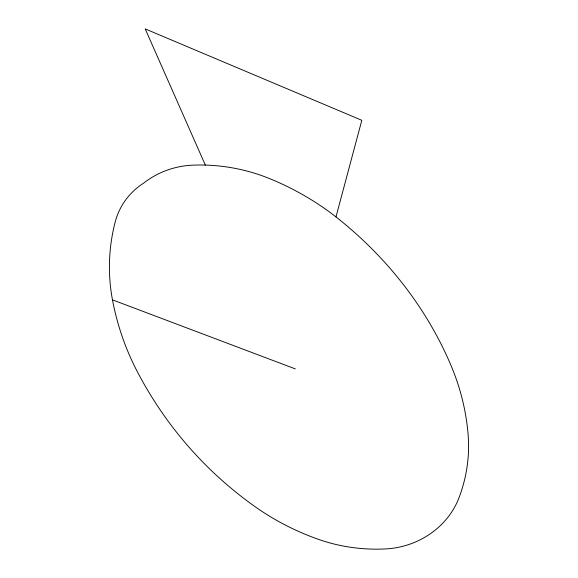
<?xml version="1.0" encoding="UTF-8"?>
<svg xmlns="http://www.w3.org/2000/svg" width="578" height="578" viewBox="0 0 578 578"><rect width="100%" height="100%" fill="white"/><g stroke="black" fill="none" stroke-linecap="round" stroke-linejoin="round"><path stroke-width="0.87" d="M335.977 216.916L361.814 120.303L145.201 28.9L205.334 165.084M112.472 299.852A280.07 268.279 -31.5 0 0 137.499 372.022A439.28 408.451 -47 0 0 254.963 506.588A275.72 259.377 -28.7 0 0 318.543 539.382A170.655 158.148 -18 0 0 385.584 548.927A78.774 71.26 -14.7 0 0 458.874 498.055A167.887 153.994 -8.1 0 0 468.079 434.136A264.233 241.582 0.7 0 0 451.151 365.831A400.106 356.929 8.8 0 0 339.17 219.445A269.189 248.677 5.8 0 0 269.42 178.537A175.365 166.356 5.3 0 0 193.189 165.142A85.45 82.864 14.7 0 0 143.416 183.305A68.992 66.817 19.3 0 0 115.217 221.901A188.442 182.612 -13.4 0 0 112.472 299.852L295.336 368.909"/></g></svg>
